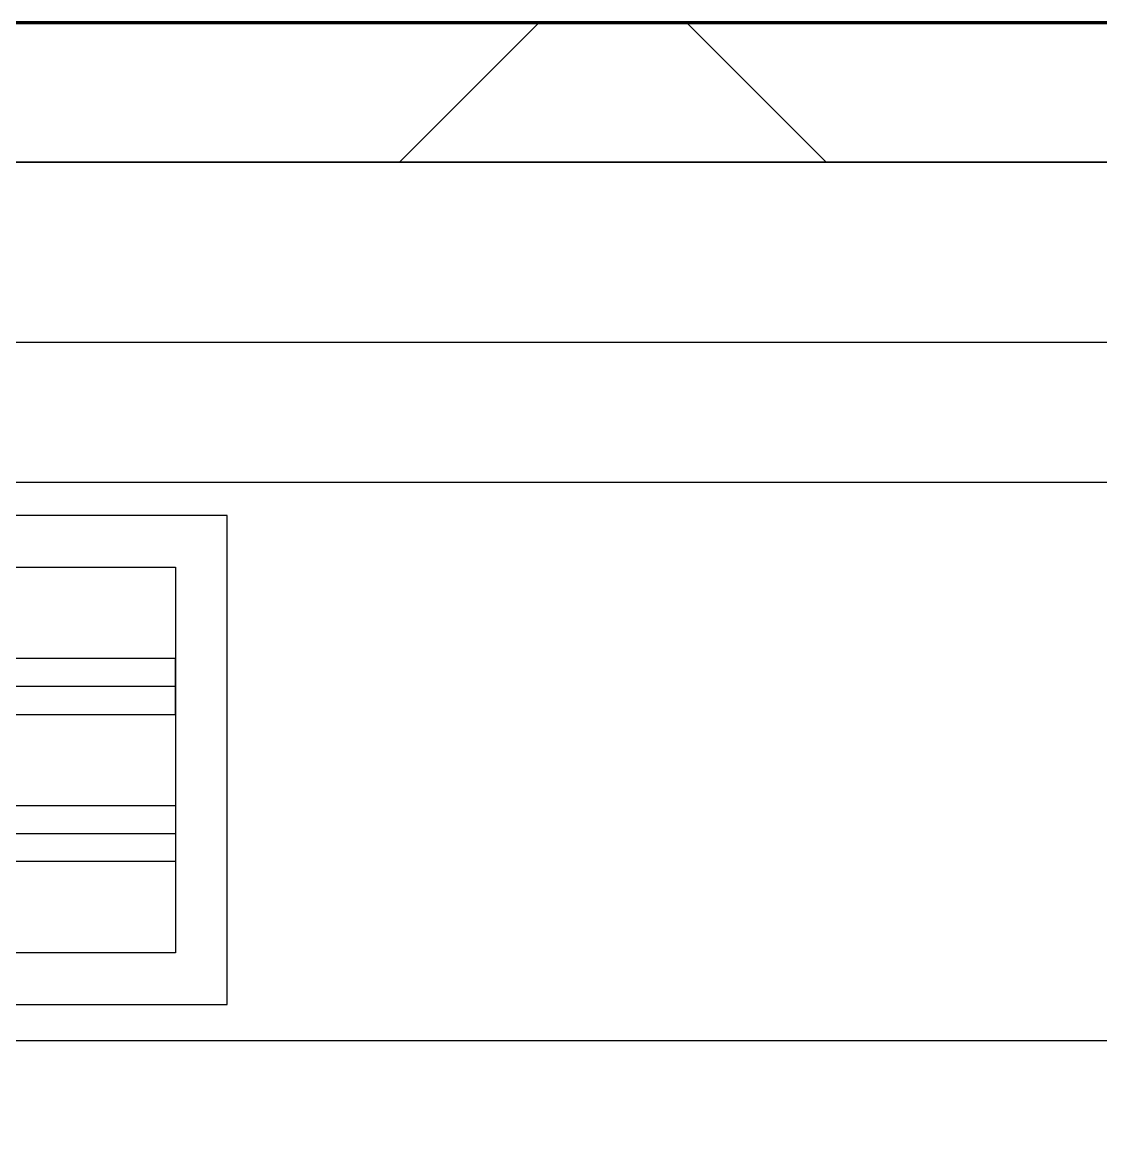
# Model space of a CAD drawing. Header units: millimetres. Extents: x -794334 to -714814, y -17806 to 22403.
# Drawn here: x -789554.5 to -789168.4, y 9539.2 to 9944 of the extents above; entities that cross this region are included whole.
import ezdxf
from ezdxf.xclip import XClip

# ---------------------------------------------------------------- set-up
doc = ezdxf.new("R2010")
doc.units = ezdxf.units.MM
doc.header["$XCLIPFRAME"] = 0
for name, color, linetype in [('000 - WIPEOUT', 250, 'Continuous'), ('001 - ASCESSORIES', 251, 'Continuous'), ('A04_TUBE SERIES', 2, 'Continuous'), ('A11_ALU.SOLID SHEET', 2, 'Continuous')]:
    doc.layers.add(name, color=color, linetype=linetype)
for name, color, linetype, lineweight in [('A-GLAZ-CURT', 2, 'Continuous', 9), ('A-WALL', 5, 'Continuous', 35), ('A-WALL-FNSH', 2, 'Continuous', 35), ('A-WALL-PATT', 1, 'Continuous', 35), ('WALL-E', 2, 'Continuous', 35)]:
    doc.layers.add(name, color=color, linetype=linetype, lineweight=lineweight)

# ---------------------------------------------------------------- blocks, each defined once
blk = doc.blocks.new('PPLS-PP19_Custom Tile Pattern - Custom Tile Pattern-V64-4252-01 ENLARGED CONCOURSE LEVEL - REFLECTED CEILING PLAN - SHEET 3')
at = {"layer": 'A-GLAZ-CURT'}
for p, q in [((-300, 0), (300, 0)), ((300, 0), (-300, 0)), ((195.99, 0), (213.31, 0)), ((213.31, 0), (195.99, 0)), ((230.06, 0), (300, 0)), ((-300, -50), (300, -50)), ((300, -50), (-300, -50))]:
    blk.add_line(p, q, dxfattribs=at)
for points, knots in [([(-15.19, 0), (-13.07, 0), (7.48, 0), (42.82, 0), (88.72, 0), (120.63, 0), (138.28, 0), (138.53, 0)], [-461.142613, -461.142613, -461.142613, -461.142613, -429.606584, -390.253598, -346.313304, -291.370682, -290.5735, -290.5735, -290.5735, -290.5735]), ([(103.09, 0), (101.08, 0), (86.31, 0), (63.34, 0), (35.84, 0), (12, 0), (3.08, 0), (-1.67, 0), (-2.25, 0)], [-375.435014, -375.435014, -375.435014, -375.435014, -369.147452, -330.153101, -307.516438, -285.83788, -246.234814, -234.646884, -234.646884, -234.646884, -234.646884]), ([(27.44, 0), (27.9, 0), (29.54, 0), (38.07, 0), (53.39, 0), (71.67, 0), (84.83, 0), (86.01, 0), (92.51, 0), (94.33, 0)], [-5037.309798, -5037.309798, -5037.309798, -5037.309798, -4887.603822, -4705.298446, -4353.683244, -3960.84581, -3759.045785, -3336.541051, -2783.776468, -2783.776468, -2783.776468, -2783.776468]), ([(136.44, 0), (121.66, 0), (86.93, 0), (51.16, 0), (31.18, 0)], [-106.750556, -106.750556, -106.750556, -106.750556, -59.610984, 0, 0, 0, 0]), ([(168.37, 0), (167.68, 0), (162.47, 0), (147.02, 0), (109.77, 0), (76.86, 0), (57.82, 0), (47.89, 0), (44.82, 0), (43.75, 0)], [-543.375029, -543.375029, -543.375029, -543.375029, -530.793311, -458.593899, -401.860199, -357.622665, -341.267687, -334.000314, -329.994081, -329.994081, -329.994081, -329.994081]), ([(43.79, 0), (45.03, 0), (52.68, 0), (71.92, 0), (100.57, 0), (116.36, 0), (128.63, 0), (128.95, 0)], [-122.622737, -122.622737, -122.622737, -122.622737, -118.513713, -97.899267, -63.759246, -39.050993, -35.895543, -35.895543, -35.895543, -35.895543]), ([(114.39, 0), (114.2, 0), (112.08, 0), (105.42, 0), (92.38, 0), (85.59, 0), (74.4, 0), (62.26, 0), (52.54, 0), (47.28, 0), (43.83, 0)], [-8148.58938, -8148.58938, -8148.58938, -8148.58938, -8105.191388, -7723.759874, -7531.75727, -7135.649961, -6924.452779, -6738.82075, -6548.303034, -6354.682701, -6354.682701, -6354.682701, -6354.682701]), ([(43.88, 0), (44.04, 0), (50.85, 0), (64.79, 0), (95.91, 0), (124.45, 0), (132.42, 0), (134.6, 0)], [-306.330887, -306.330887, -306.330887, -306.330887, -305.899624, -287.17622, -249.500363, -194.761443, -152.241002, -152.241002, -152.241002, -152.241002]), ([(94.4, 0), (94.4, 0), (94.64, 0), (99.11, 0), (108.97, 0), (120.79, 0), (139.94, 0), (163.31, 0), (185.23, 0), (193.62, 0), (194.69, 0), (194.79, 0)], [-2348.345796, -2348.345796, -2348.345796, -2348.345796, -2310.419338, -2233.599744, -2052.234781, -1843.028543, -1530.39897, -1095.004608, -529.74427, -295.064701, -265.121568, -265.121568, -265.121568, -265.121568]), ([(129.02, 0), (129.02, 0), (124.41, 0), (122.35, 0), (114.96, 0), (108.04, 0), (103.09, 0)], [-35.386604, -35.386604, -35.386604, -35.386604, -31.430235, -22.807238, -15.488593, 0, 0, 0, 0]), ([(157.9, 0), (156.77, 0), (151.67, 0), (143.29, 0), (134.04, 0), (126.24, 0), (118.6, 0), (114.23, 0), (111.98, 0), (105.66, 0), (105.23, 0), (105.23, 0)], [-10292.955006, -10292.955006, -10292.955006, -10292.955006, -10098.273015, -9847.788484, -9677.714971, -9567.007022, -9453.21225, -9220.200448, -9012.77275, -8966.157302, -8929.495943, -8929.495943, -8929.495943, -8929.495943]), ([(105.26, 0), (105.52, 0), (111.01, 0), (112.65, 0), (113.59, 0)], [-8920.561005, -8920.561005, -8920.561005, -8920.561005, -8814.835624, -8577.462505, -8577.462505, -8577.462505, -8577.462505]), ([(128.58, 0), (128.8, 0), (130.16, 0), (139.26, 0), (152.67, 0), (161.24, 0), (162.19, 0), (162.75, 0)], [-633.326174, -633.326174, -633.326174, -633.326174, -627.736123, -618.981161, -602.094757, -592.980799, -581.414464, -581.414464, -581.414464, -581.414464]), ([(137.1, 0), (136, 0), (133.64, 0), (129.87, 0), (129.11, 0)], [-670.405967, -670.405967, -670.405967, -670.405967, -651.020627, -640.742133, -640.742133, -640.742133, -640.742133]), ([(193.8, 0), (193.33, 0), (190.11, 0), (183.13, 0), (171, 0), (161.95, 0), (161.28, 0), (158.35, 0), (157.85, 0), (157.77, 0)], [-11665.349007, -11665.349007, -11665.349007, -11665.349007, -11565.880756, -11105.624034, -10839.086983, -10768.332124, -10666.779182, -10580.760289, -10550.278881, -10550.278881, -10550.278881, -10550.278881]), ([(300, 0), (286.53, 0), (254.22, 0), (207.11, 0), (177.41, 0), (159.34, 0), (158.33, 0), (158.3, 0)], [-285.253232, -285.253232, -285.253232, -285.253232, -244.693688, -187.987675, -143.776725, -129.632772, -123.352749, -123.352749, -123.352749, -123.352749]), ([(159.07, 0), (159.13, 0), (160.84, 0), (165.21, 0), (172.4, 0), (177.7, 0), (179.48, 0)], [-115.643202, -115.643202, -115.643202, -115.643202, -114.681583, -87.660824, -65.295536, -55.935932, -55.935932, -55.935932, -55.935932]), ([(162.75, 0), (165.4, 0), (170.91, 0), (172.61, 0), (172.61, 0)], [-111.264224, -111.264224, -111.264224, -111.264224, -56.742688, -19.085662, -19.085662, -19.085662, -19.085662]), ([(247.1, 0), (246.76, 0), (245.04, 0), (238.34, 0), (226.56, 0), (221.1, 0), (200.27, 0), (182.99, 0), (174.27, 0), (169.67, 0), (168.99, 0)], [-9649.085549, -9649.085549, -9649.085549, -9649.085549, -9581.591397, -9406.094246, -9221.510254, -9016.44624, -8717.832359, -8253.978395, -8152.463617, -8069.855175, -8069.855175, -8069.855175, -8069.855175]), ([(215.22, 0), (214.62, 0), (210.55, 0), (203.98, 0), (187.54, 0), (175.3, 0), (169.49, 0)], [-203.825446, -203.825446, -203.825446, -203.825446, -198.527383, -184.406837, -162.427601, -142.916156, -142.916156, -142.916156, -142.916156]), ([(171.51, 0), (176.48, 0), (193.23, 0), (201.73, 0), (208.81, 0), (213.9, 0), (241.96, 0), (266.73, 0), (281.71, 0), (291.71, 0), (296.52, 0), (297.86, 0), (298.09, 0)], [-7971.819559, -7971.819559, -7971.819559, -7971.819559, -7784.112253, -7606.717214, -7289.299508, -7042.621073, -6582.165592, -6068.460911, -5766.029927, -5566.724884, -5280.360606, -5199.253518, -5199.253518, -5199.253518, -5199.253518]), ([(172.07, 0), (177.66, 0), (187.87, 0), (201.08, 0), (207.47, 0), (213.96, 0), (215.11, 0)], [-255.364076, -255.364076, -255.364076, -255.364076, -237.955587, -223.92608, -215.862851, -208.75215, -208.75215, -208.75215, -208.75215]), ([(180.63, 0), (183.09, 0), (189.95, 0), (208.82, 0), (219.42, 0), (230.06, 0)], [-53.966828, -53.966828, -53.966828, -53.966828, -41.623857, -24.459831, 0, 0, 0, 0]), ([(300, 0), (288.22, 0), (262, 0), (230.43, 0), (219.94, 0), (219.02, 0)], [-12528.858583, -12528.858583, -12528.858583, -12528.858583, -11905.454923, -11162.864862, -10856.732305, -10856.732305, -10856.732305, -10856.732305]), ([(219.9, 0), (220.86, 0), (227.84, 0), (242.06, 0), (246.54, 0), (246.96, 0)], [-10670.940496, -10670.940496, -10670.940496, -10670.940496, -10511.382485, -9925.173265, -9834.877357, -9834.877357, -9834.877357, -9834.877357]), ([(284.76, 0), (284.76, 0), (285.09, 0), (287.47, 0), (293.59, 0), (297.76, 0), (300, 0)], [-4110.630118, -4110.630118, -4110.630118, -4110.630118, -4053.389046, -3959.664717, -3862.421465, -3746.95702, -3746.95702, -3746.95702, -3746.95702]), ([(297.38, 0), (295.84, 0), (291.62, 0), (285.38, 0), (284.87, 0)], [-4803.172655, -4803.172655, -4803.172655, -4803.172655, -4358.271401, -4143.037883, -4143.037883, -4143.037883, -4143.037883])]:
    blk.add_open_spline(points, degree=3, knots=knots, dxfattribs=at)
for points in [[(168.74, 0), (168.74, 0), (169.81, 0), (171.51, 0)], [(195.11, 0), (194.91, 0), (194.44, 0), (193.8, 0)]]:
    blk.add_open_spline(points, degree=3, dxfattribs=at)
blk = doc.blocks.new('PPLS-PP19_Custom Tile Pattern - Custom Tile Pattern-V65-4252-01 ENLARGED CONCOURSE LEVEL - REFLECTED CEILING PLAN - SHEET 3')
at = {"layer": 'A-GLAZ-CURT'}
for p, q in [((-300, 0), (300, 0)), ((300, 0), (-300, 0)), ((-293.07, 0), (-284.7, 0)), ((-284.7, 0), (-293.07, 0)), ((-284.41, 0), (-275.75, 0)), ((-275.75, 0), (-284.41, 0)), ((-222.32, 0), (-205, 0)), ((-205, 0), (-222.32, 0)), ((-300, -50), (300, -50)), ((300, -50), (-300, -50))]:
    blk.add_line(p, q, dxfattribs=at)
at = {"layer": 'A-GLAZ-CURT', "flags": 128}
for points in [[(-300, 0), (-291.56, 0), (-283.3, 0), (-275.2, 0), (-267.26, 0), (-259.45, 0), (-251.77, 0), (-244.2, 0), (-236.74, 0), (-229.36, 0), (-222.06, 0), (-214.83, 0), (-207.71, 0), (-200.76, 0), (-194.02, 0), (-187.54, 0), (-181.38, 0), (-175.58, 0), (-170.25, 0), (-165.64, 0), (-162.01, 0), (-159.53, 0), (-157.46, 0), (-154.52, 0), (-149.42, 0)], [(-284.69, 0), (-291.73, 0), (-300, 0)], [(-125.17, 0), (-128.55, 0), (-134.16, 0), (-140.03, 0), (-145.5, 0), (-150.63, 0), (-155.53, 0), (-160.27, 0), (-164.95, 0), (-169.65, 0), (-174.47, 0), (-179.49, 0), (-184.81, 0), (-190.44, 0), (-196.37, 0), (-202.58, 0), (-209.04, 0), (-215.73, 0), (-222.63, 0), (-229.72, 0), (-236.97, 0), (-244.39, 0), (-251.96, 0), (-259.67, 0), (-267.51, 0), (-275.48, 0), (-283.55, 0)], [(-149.01, 0), (-141.84, 0), (-132.81, 0), (-126.08, 0)]]:
    blk.add_lwpolyline(points, dxfattribs=at)
at = {"layer": 'A-GLAZ-CURT'}
for points, knots in [([(-300, 0), (-284.65, 0), (-236.57, 0), (-174.61, 0), (-129.95, 0), (-110.8, 0), (-99.5, 0), (-91.46, 0)], [-5323.127839, -5323.127839, -5323.127839, -5323.127839, -4502.809032, -2700.551212, -1002.059161, -460.363443, 0, 0, 0, 0]), ([(-149.12, 0), (-168.56, 0), (-209.22, 0), (-257.87, 0), (-283.68, 0)], [-16733.021146, -16733.021146, -16733.021146, -16733.021146, -15131.813646, -13729.592194, -13729.592194, -13729.592194, -13729.592194]), ([(-148.83, 0), (-149.42, 0), (-151.53, 0), (-158.72, 0), (-174.02, 0), (-185.59, 0), (-209.77, 0), (-232.01, 0), (-255.22, 0), (-262.59, 0), (-264.9, 0), (-265.4, 0)], [-2609.753525, -2609.753525, -2609.753525, -2609.753525, -2477.344047, -2237.412286, -2029.680487, -1755.085331, -1400.429864, -858.079193, -543.655514, -208.940337, 0, 0, 0, 0]), ([(-258.6, 0), (-257.91, 0), (-254.26, 0), (-241.25, 0), (-225.99, 0), (-213.1, 0), (-200.2, 0), (-185.8, 0), (-171.77, 0), (-158.7, 0), (-157.22, 0)], [-5722.54675, -5722.54675, -5722.54675, -5722.54675, -5657.471696, -5413.335975, -5017.494783, -4832.723979, -4666.091899, -4349.945572, -4000.813434, -3840.635403, -3840.635403, -3840.635403, -3840.635403]), ([(-149.6, 0), (-152.69, 0), (-162.6, 0), (-177.91, 0), (-199.46, 0), (-216.65, 0), (-231.26, 0), (-233.46, 0), (-234, 0)], [-2276.373206, -2276.373206, -2276.373206, -2276.373206, -2113.765672, -1763.376603, -1422.553702, -978.033455, -846.069444, -682.911962, -682.911962, -682.911962, -682.911962]), ([(-233.49, 0), (-233.44, 0), (-232.38, 0), (-230.74, 0), (-225.3, 0), (-223.63, 0)], [-455.274641, -455.274641, -455.274641, -455.274641, -440.605512, -119.536984, 0, 0, 0, 0]), ([(-223.63, 0), (-219.39, 0), (-206.17, 0), (-188.58, 0), (-169.02, 0), (-152.12, 0), (-136.84, 0), (-127.33, 0), (-124.19, 0), (-123.43, 0), (-123.28, 0)], [-5463.295695, -5463.295695, -5463.295695, -5463.295695, -5161.076232, -4739.070012, -4465.409639, -4149.119819, -3839.893365, -3647.167523, -3488.92562, -3439.852845, -3439.852845, -3439.852845, -3439.852845]), ([(-118.78, 0), (-121.86, 0), (-126.28, 0), (-136.96, 0), (-147.46, 0), (-150.03, 0), (-150.57, 0)], [-5938.474035, -5938.474035, -5938.474035, -5938.474035, -5700.061948, -5508.838257, -5298.784692, -5196.16478, -5196.16478, -5196.16478, -5196.16478]), ([(-150.34, 0), (-150.07, 0), (-149.61, 0), (-149.13, 0), (-148.96, 0)], [-4948.728362, -4948.728362, -4948.728362, -4948.728362, -4883.323924, -4848.746438, -4848.746438, -4848.746438, -4848.746438]), ([(-26.75, 0), (-27.82, 0), (-36.18, 0), (-53.55, 0), (-78.2, 0), (-110.94, 0), (-130.47, 0), (-147.61, 0), (-149.01, 0)], [-8718.362214, -8718.362214, -8718.362214, -8718.362214, -8532.293389, -8073.216054, -7508.296369, -7004.680444, -6449.282163, -6279.999781, -6279.999781, -6279.999781, -6279.999781]), ([(-81.05, 0), (-81.64, 0), (-95.67, 0), (-118.2, 0), (-144.1, 0), (-148.94, 0)], [-19015.819725, -19015.819725, -19015.819725, -19015.819725, -18935.241197, -17136.203329, -16737.882178, -16737.882178, -16737.882178, -16737.882178]), ([(-133.82, 0), (-135.51, 0), (-137.8, 0), (-146.06, 0), (-148.53, 0), (-148.92, 0)], [-2731.647847, -2731.647847, -2731.647847, -2731.647847, -2418.507304, -2308.929706, -2288.350592, -2288.350592, -2288.350592, -2288.350592]), ([(-148.61, 0), (-146.67, 0), (-141.78, 0), (-127.26, 0), (-107.3, 0), (-90.42, 0), (-75.26, 0), (-68.41, 0), (-65.12, 0), (-63.63, 0)], [-4825.010153, -4825.010153, -4825.010153, -4825.010153, -4440.880425, -4054.690705, -3793.097032, -3402.597032, -3144.956779, -3050.982048, -2969.237017, -2969.237017, -2969.237017, -2969.237017]), ([(-137.88, 0), (-140.56, 0), (-145.87, 0), (-147.22, 0), (-148.24, 0)], [-3187.727384, -3187.727384, -3187.727384, -3187.727384, -2919.378265, -2656.439487, -2656.439487, -2656.439487, -2656.439487]), ([(-148.23, 0), (-146.94, 0), (-140.15, 0), (-137.28, 0), (-133.93, 0), (-128.78, 0), (-126.5, 0)], [-6162.058746, -6162.058746, -6162.058746, -6162.058746, -6017.569127, -5560.701257, -5364.112219, -5231.017328, -5231.017328, -5231.017328, -5231.017328]), ([(-148.14, 0), (-148.02, 0), (-145.93, 0), (-143.57, 0), (-138.62, 0)], [-3379.759155, -3379.759155, -3379.759155, -3379.759155, -3371.022232, -3227.460399, -3227.460399, -3227.460399, -3227.460399]), ([(-86.16, 0), (-91.37, 0), (-104.13, 0), (-122.65, 0), (-139.03, 0), (-146.11, 0), (-146.95, 0)], [-1681.3698, -1681.3698, -1681.3698, -1681.3698, -1374.161226, -945.742622, -741.901385, -489.130243, -489.130243, -489.130243, -489.130243]), ([(-146.69, 0), (-146.59, 0), (-145.49, 0), (-135.69, 0), (-128.29, 0), (-125.15, 0)], [-420.34245, -420.34245, -420.34245, -420.34245, -406.956646, -290.263673, 0, 0, 0, 0]), ([(-127.41, 0), (-131.63, 0), (-133.16, 0), (-134.09, 0), (-134.15, 0)], [-8540.990293, -8540.990293, -8540.990293, -8540.990293, -8266.114998, -8246.473386, -8246.473386, -8246.473386, -8246.473386]), ([(-134.15, 0), (-133.32, 0), (-130.31, 0), (-117.33, 0), (-95.23, 0), (-84.51, 0), (-81.04, 0)], [-7657.439573, -7657.439573, -7657.439573, -7657.439573, -7293.749979, -6839.55839, -6236.997189, -5912.523489, -5912.523489, -5912.523489, -5912.523489]), ([(-120.13, 0), (-120.14, 0), (-120.24, 0), (-121.3, 0), (-129.25, 0), (-133.82, 0)], [-2933.992132, -2933.992132, -2933.992132, -2933.992132, -2920.575025, -2840.280255, -2731.647847, -2731.647847, -2731.647847, -2731.647847])]:
    blk.add_open_spline(points, degree=3, knots=knots, dxfattribs=at)
for points in [[(-284.69, 0), (-289.7, 0), (-294.83, 0), (-300, 0)], [(-152.35, 0), (-151.53, 0), (-150.63, 0), (-149.65, 0)]]:
    blk.add_open_spline(points, degree=3, dxfattribs=at)
blk = doc.blocks.new('*U1029')
at = {"layer": 'A-GLAZ-CURT', "rotation": 180}
for name, p in [('PPLS-PP19_Custom Tile Pattern - Custom Tile Pattern-V65-4252-01 ENLARGED CONCOURSE LEVEL - REFLECTED CEILING PLAN - SHEET 3', (-10800, 6315)), ('PPLS-PP19_Custom Tile Pattern - Custom Tile Pattern-V64-4252-01 ENLARGED CONCOURSE LEVEL - REFLECTED CEILING PLAN - SHEET 3', (-10200, 6315))]:
    blk.add_blockref(name, p, dxfattribs=at)
blk = doc.blocks.new('*U1630')
blk.add_lwpolyline([(-4139.52, 6315), (-75674.95, 6315), (-75674.95, 550), (-4139.52, 550)], close=True)
blk = doc.blocks.new('*U1526')
blk.add_attdef('EXTR.OVL-LENGTH_', (-25, -59.09), '', height=5)
blk.add_wipeout([(-25, 25), (25, -25), (25, 5200), (-25, 5150)]).dxf.layer = '000 - WIPEOUT'
at = {"layer": 'A04_TUBE SERIES', "color": 0}
blk.add_lwpolyline([(-25, 25), (25, -25), (25, 5200), (-25, 5150)], close=True, dxfattribs=at)
blk = doc.blocks.new('*U1531')
blk.add_attdef('EXTR.OVL-LENGTH_', (-25, -59.09), '', height=5)
blk.add_wipeout([(-25, 25), (25, -25), (25, 4700), (-25, 4650)]).dxf.layer = '000 - WIPEOUT'
at = {"layer": 'A04_TUBE SERIES', "color": 0}
blk.add_lwpolyline([(-25, 25), (25, -25), (25, 4700), (-25, 4650)], close=True, dxfattribs=at)
blk = doc.blocks.new('A$Cb9d11952')
at = {"layer": 'A04_TUBE SERIES', "color": 2, "rotation": 90}
for name, p in [('*U1526', (-1612.5, 4675)), ('*U1531', (-1862.5, 4425))]:
    blk.add_blockref(name, p, dxfattribs=at)
blk = doc.blocks.new('*U1624')
at = {"layer": '001 - ASCESSORIES', "color": 0, "linetype": 'ByBlock'}
blk.add_lwpolyline([(800, 87.5), (-800, 87.5), (-800, -87.5), (800, -87.5)], close=True, dxfattribs=at)
at = {"layer": '001 - ASCESSORIES', "linetype": 'ByBlock'}
for points in [[(-781.5, 69), (781.5, 69), (781.5, -69), (-781.5, -69)], [(781.5, 36.33), (-781.5, 36.33), (-781.5, 16.33), (781.5, 16.33)], [(-781.5, -16.33), (781.5, -16.33), (781.5, -36.33), (-781.5, -36.33)]]:
    blk.add_lwpolyline(points, close=True, dxfattribs=at)
for points in [[(781.5, 26.33), (-781.5, 26.33)], [(-781.5, -26.33), (781.5, -26.33)]]:
    blk.add_lwpolyline(points, dxfattribs=at)
blk = doc.blocks.new('*U1629')
at = {"layer": 'A11_ALU.SOLID SHEET'}
blk.add_blockref('A$Cb9d11952', (-39900, 1550.5), dxfattribs=at)
blk.add_blockref('*U1624', (-45600, 6101))

msp = doc.modelspace()

# ---------------------------------------------------------------- block references
at = {"layer": 'A11_ALU.SOLID SHEET'}
ref = msp.add_blockref('*U1630', (-744681.24, 3579.02), dxfattribs=at)
XClip(ref).set_block_clipping_path([(-45802.4668593339, -9620.0029952967), (23702.8690583039, 10334.9999958097)])

# ---------------------------------------------------------------- next in the draw order: hatches: boundary and pattern name
at = {"layer": 'A-WALL-PATT', "lineweight": 9}
h = msp.add_hatch(dxfattribs=at)
h.set_pattern_fill('FP_5', color=256, style=0, pattern_type=2)
h.set_pattern_definition([(45, (0, 0), (-212.13203, 212.13203), []), (135, (0, 0), (-212.13203, -212.13203), [])])
h.paths.add_polyline_path([(-786107.37, 9894.02), (-786107.37, 9944.02), (-790483.7, 9944.02), (-790483.7, 9894.02), (-786139.62, 9894.02)])

# ---------------------------------------------------------------- next in the draw order: linework, layer by layer
at = {"layer": 'A-WALL', "color": 7, "lineweight": 70}
msp.add_line((-790483.7, 9944.02), (-786107.37, 9944.02), dxfattribs=at)
at = {"layer": 'A-WALL-FNSH', "color": 250}
msp.add_line((-786107.37, 9894.02), (-790483.7, 9894.02), dxfattribs=at)
at = {"layer": 'WALL-E'}
msp.add_line((-790483.7, 9894.02), (-788182.37, 9894.02), dxfattribs=at)

# ---------------------------------------------------------------- next in the draw order: block references
msp.add_blockref('*U1029', (-778882.37, 3579.02))

# ---------------------------------------------------------------- next in the draw order: block references
ref = msp.add_blockref('*U1629', (-744681.24, 3579.02))
XClip(ref).set_block_clipping_path([(-45802.4668593339, -9620.0029952967), (23702.8690583039, 10334.9999958097)])

doc.saveas('drawing.dxf')
